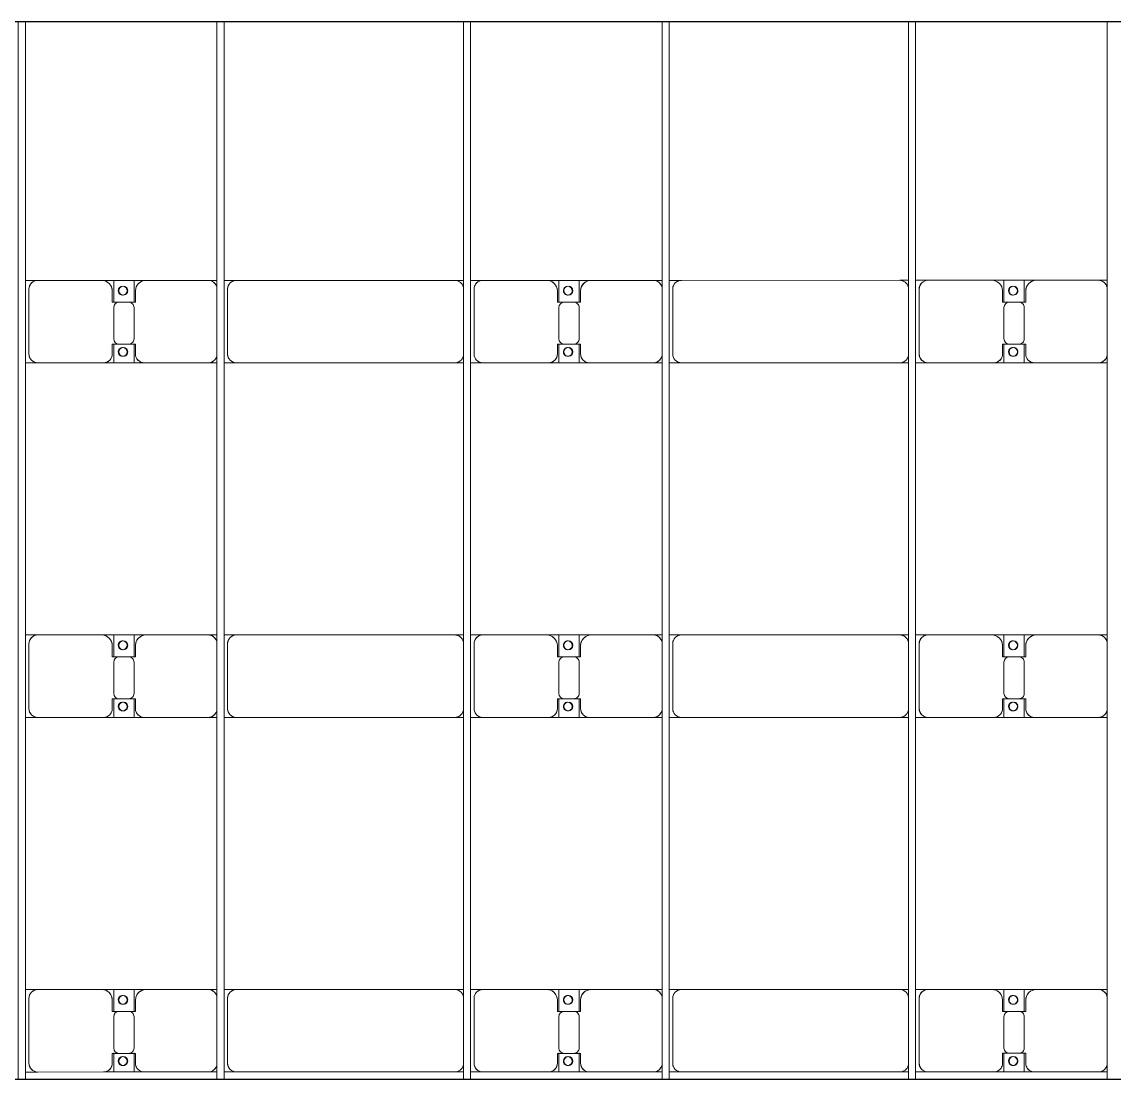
# Model space of a CAD drawing. Header units: millimetres. Extents: x -248177 to 167033, y 156986 to 268923.
# Drawn here: x -217673 to -211514, y 228459 to 234420 of the extents above; entities that cross this region are included whole.
import ezdxf

# ---------------------------------------------------------------- set-up
doc = ezdxf.new("R2010")
doc.units = ezdxf.units.MM
for name, color, linetype, lineweight in [('A-DETL-MBND', 5, 'Continuous', 9), ('A-GENM', 13, 'Continuous', 9), ('S-BEAM', 12, 'Continuous', 9)]:
    doc.layers.add(name, color=color, linetype=linetype, lineweight=lineweight)

# ---------------------------------------------------------------- blocks, each defined once
blk = doc.blocks.new('Dai phao do pin - DẢI PHAO ĐỠ PIN-V34-BỐ TRÍ KHUNG KẾT CẤU BÈ PIN 02')
at = {"layer": 'A-DETL-MBND', "color": 8}
for p, q in [((20779.7, 241.6), (20849.7, 241.6)), ((20779.7, 241.6), (20849.7, 241.6)), ((20799.7, 191.6), (20799.7, -173.4)), ((21209.7, 241.6), (20849.7, 241.6)), ((21209.7, 241.6), (21392.2, 241.6)), ((21392.2, 241.6), (21209.7, 241.6)), ((21277.8, 241.6), (21460.3, 241.6)), ((21277.8, 116.2), (21277.8, 241.6)), ((21460.3, 241.6), (21277.8, 241.6)), ((21392.2, 241.6), (21392.2, 116.2)), ((21810.3, 241.6), (21460.3, 241.6)), ((21810.3, 241.6), (21859.7, 241.6)), ((21810.3, 241.6), (21859.7, 241.6)), ((21899.7, 241.6), (21969.7, 241.6)), ((21899.7, 241.6), (21969.7, 241.6)), ((21919.7, 191.6), (21919.7, -173.4)), ((23200.3, 241.6), (21969.7, 241.6)), ((23200.3, 241.6), (23249.7, 241.6)), ((23200.3, 241.6), (23249.7, 241.6)), ((23289.7, 241.6), (23359.7, 241.6)), ((23289.7, 241.6), (23359.7, 241.6)), ((23309.7, 191.6), (23309.7, -173.4)), ((23719.7, 241.6), (23359.7, 241.6)), ((23719.7, 241.6), (23902.2, 241.6)), ((23902.2, 241.6), (23719.7, 241.6)), ((23787.8, 241.6), (23970.3, 241.6)), ((23787.8, 116.2), (23787.8, 241.6)), ((23970.3, 241.6), (23787.8, 241.6)), ((23902.2, 241.6), (23902.2, 116.2)), ((24320.3, 241.6), (23970.3, 241.6)), ((24320.3, 241.6), (24369.7, 241.6)), ((24320.3, 241.6), (24369.7, 241.6)), ((24409.7, 241.6), (24479.7, 241.6)), ((24409.7, 241.6), (24479.7, 241.6)), ((24429.7, 191.6), (24429.7, -173.4)), ((25710.3, 241.6), (24479.7, 241.6)), ((25710.3, 241.6), (25759.7, 241.6)), ((25710.3, 241.6), (25759.7, 241.6)), ((25799.7, 241.6), (25869.7, 241.6)), ((25799.7, 241.6), (25869.7, 241.6)), ((25819.7, 191.6), (25819.7, -173.4)), ((26229.7, 241.6), (25869.7, 241.6)), ((26229.7, 241.6), (26412.2, 241.6)), ((26412.2, 241.6), (26229.7, 241.6)), ((26297.8, 241.6), (26480.3, 241.6)), ((26297.8, 116.2), (26297.8, 241.6)), ((26480.3, 241.6), (26297.8, 241.6)), ((26412.2, 241.6), (26412.2, 116.2)), ((26830.3, 241.6), (26480.3, 241.6)), ((26830.3, 241.6), (26879.7, 241.6)), ((26830.3, 241.6), (26879.7, 241.6)), ((21269.7, 118.2), (21269.7, 181.6)), ((21400.3, 181.6), (21400.3, 118.2)), ((23779.7, 118.2), (23779.7, 181.6)), ((23910.3, 181.6), (23910.3, 118.2)), ((26289.7, 118.2), (26289.7, 181.6)), ((26420.3, 181.6), (26420.3, 118.2)), ((21362.2, 118.2), (21269.7, 118.2)), ((21277.8, 88.2), (21277.8, -88.2)), ((21400.3, 118.2), (21307.8, 118.2)), ((21392.2, -88.2), (21392.2, 88.2)), ((23872.2, 118.2), (23779.7, 118.2)), ((23787.8, 88.2), (23787.8, -88.2)), ((23910.3, 118.2), (23817.8, 118.2)), ((23902.2, -88.2), (23902.2, 88.2)), ((26382.2, 118.2), (26289.7, 118.2)), ((26297.8, 88.2), (26297.8, -88.2)), ((26420.3, 118.2), (26327.8, 118.2)), ((26412.2, -88.2), (26412.2, 88.2)), ((21269.7, -173.4), (21269.7, -118.2)), ((21269.7, -118.2), (21362.2, -118.2)), ((21277.8, -223.4), (21277.8, -116.2)), ((21307.8, -118.2), (21400.3, -118.2)), ((21392.2, -116.2), (21392.2, -223.4)), ((21400.3, -118.2), (21400.3, -173.4)), ((23779.7, -173.4), (23779.7, -118.2)), ((23779.7, -118.2), (23872.2, -118.2)), ((23787.8, -223.4), (23787.8, -116.2)), ((23817.8, -118.2), (23910.3, -118.2)), ((23902.2, -116.2), (23902.2, -223.4)), ((23910.3, -118.2), (23910.3, -173.4)), ((26289.7, -173.4), (26289.7, -118.2)), ((26289.7, -118.2), (26382.2, -118.2)), ((26297.8, -223.4), (26297.8, -116.2)), ((26327.8, -118.2), (26420.3, -118.2)), ((26412.2, -116.2), (26412.2, -223.4)), ((26420.3, -118.2), (26420.3, -173.4)), ((20849.7, -223.4), (20779.7, -223.4)), ((20849.7, -223.4), (20779.7, -223.4)), ((20849.7, -223.4), (21219.7, -223.4)), ((21392.2, -223.4), (21219.7, -223.4)), ((21219.7, -223.4), (21392.2, -223.4)), ((21450.3, -223.4), (21277.8, -223.4)), ((21277.8, -223.4), (21450.3, -223.4)), ((21450.3, -223.4), (21810.3, -223.4)), ((21859.7, -223.4), (21810.3, -223.4)), ((21859.7, -223.4), (21810.3, -223.4)), ((21969.7, -223.4), (21899.7, -223.4)), ((21969.7, -223.4), (21899.7, -223.4)), ((21969.7, -223.4), (23200.3, -223.4)), ((23249.7, -223.4), (23200.3, -223.4)), ((23249.7, -223.4), (23200.3, -223.4)), ((23359.7, -223.4), (23289.7, -223.4)), ((23359.7, -223.4), (23289.7, -223.4)), ((23359.7, -223.4), (23729.7, -223.4)), ((23902.2, -223.4), (23729.7, -223.4)), ((23729.7, -223.4), (23902.2, -223.4)), ((23960.3, -223.4), (23787.8, -223.4)), ((23787.8, -223.4), (23960.3, -223.4)), ((23960.3, -223.4), (24320.3, -223.4)), ((24369.7, -223.4), (24320.3, -223.4)), ((24369.7, -223.4), (24320.3, -223.4)), ((24479.7, -223.4), (24409.7, -223.4)), ((24479.7, -223.4), (24409.7, -223.4)), ((24479.7, -223.4), (25710.3, -223.4)), ((25759.7, -223.4), (25710.3, -223.4)), ((25759.7, -223.4), (25710.3, -223.4)), ((25869.7, -223.4), (25799.7, -223.4)), ((25869.7, -223.4), (25799.7, -223.4)), ((25869.7, -223.4), (26239.7, -223.4)), ((26412.2, -223.4), (26239.7, -223.4)), ((26239.7, -223.4), (26412.2, -223.4)), ((26470.3, -223.4), (26297.8, -223.4)), ((26297.8, -223.4), (26470.3, -223.4)), ((26470.3, -223.4), (26830.3, -223.4)), ((26879.7, -223.4), (26830.3, -223.4)), ((26879.7, -223.4), (26830.3, -223.4))]:
    blk.add_line(p, q, dxfattribs=at)
for centre, radius, start, end in [((20849.7, 191.6), 50, 90, 180), ((20849.7, 191.6), 50, 105, 180), ((21209.7, 181.6), 60, 0, 90), ((21209.7, 181.6), 60, 0, 60), ((21328.6, 183.2), 25, 360, 180), ((21328.6, 183.2), 25, 360, 165), ((21331.4, 183.2), 25, 0, 180), ((21331.4, 183.2), 25, 90, 180), ((21331.4, 183.2), 25, 15, 75), ((21460.3, 181.6), 60, 90, 180), ((21460.3, 181.6), 60, 120, 180), ((21810.3, 191.6), 50, 15, 90), ((21810.3, 191.6), 50, 15, 75), ((21969.7, 191.6), 50, 90, 180), ((21969.7, 191.6), 50, 150, 180), ((21969.7, 191.6), 50, 105, 135), ((23200.3, 191.6), 50, 15, 90), ((23200.3, 191.6), 50, 60, 90), ((23200.3, 191.6), 50, 15, 30), ((23359.7, 191.6), 50, 90, 180), ((23359.7, 191.6), 50, 105, 180), ((23719.7, 181.6), 60, 360, 90), ((23719.7, 181.6), 60, 360, 60), ((23838.6, 183.2), 25, 0, 180), ((23838.6, 183.2), 25, 0, 165), ((23841.4, 183.2), 25, 360, 180), ((23841.4, 183.2), 25, 90, 180), ((23841.4, 183.2), 25, 15, 75), ((23970.3, 181.6), 60, 90, 180), ((23970.3, 181.6), 60, 120, 180), ((24320.3, 191.6), 50, 15, 90), ((24320.3, 191.6), 50, 15, 75), ((24479.7, 191.6), 50, 90, 180), ((24479.7, 191.6), 50, 150, 180), ((24479.7, 191.6), 50, 105, 135), ((25710.3, 191.6), 50, 15, 90), ((25710.3, 191.6), 50, 60, 90), ((25710.3, 191.6), 50, 15, 30), ((25869.7, 191.6), 50, 90, 180), ((25869.7, 191.6), 50, 105, 180), ((26229.7, 181.6), 60, 360, 90), ((26229.7, 181.6), 60, 360, 60), ((26348.6, 183.2), 25, 0, 180), ((26348.6, 183.2), 25, 0, 165), ((26351.4, 183.2), 25, 360, 180), ((26351.4, 183.2), 25, 90, 180), ((26351.4, 183.2), 25, 15, 75), ((26480.3, 181.6), 60, 90, 180), ((26480.3, 181.6), 60, 120, 180), ((26830.3, 191.6), 50, 15, 90), ((26830.3, 191.6), 50, 15, 75), ((21328.6, 183.2), 25, 180, 0), ((21331.4, 183.2), 25, 180, 0), ((21331.4, 183.2), 25, 180, 300), ((21328.6, 183.2), 25, 210, 0), ((21331.4, 183.2), 25, 330, 345), ((23838.6, 183.2), 25, 180, 0), ((23841.4, 183.2), 25, 180, 360), ((23841.4, 183.2), 25, 180, 300), ((23838.6, 183.2), 25, 210, 0), ((23841.4, 183.2), 25, 330, 345), ((26348.6, 183.2), 25, 180, 0), ((26351.4, 183.2), 25, 180, 0), ((26351.4, 183.2), 25, 180, 300), ((26348.6, 183.2), 25, 210, 0), ((26351.4, 183.2), 25, 330, 345), ((21307.8, 88.2), 30, 90, 180), ((21362.2, 88.2), 30, 0, 90), ((23817.8, 88.2), 30, 90, 180), ((23872.2, 88.2), 30, 0, 90), ((26327.8, 88.2), 30, 90, 180), ((26382.2, 88.2), 30, 0, 90), ((21307.8, -88.2), 30, 180, 270), ((21362.2, -88.2), 30, 270, 0), ((23817.8, -88.2), 30, 180, 270), ((23872.2, -88.2), 30, 270, 0), ((26327.8, -88.2), 30, 180, 270), ((26382.2, -88.2), 30, 270, 0), ((20849.7, -173.4), 50, 180, 270), ((20849.7, -173.4), 50, 180, 255), ((21219.7, -173.4), 50, 270, 360), ((21219.7, -173.4), 50, 285, 0), ((21328.6, -161.8), 25, 360, 180), ((21328.6, -161.8), 25, 180, 0), ((21328.6, -161.8), 25, 105, 165), ((21328.6, -161.8), 25, 195, 0), ((21331.4, -161.8), 25, 360, 180), ((21331.4, -161.8), 25, 105, 180), ((21331.4, -161.8), 25, 180, 0), ((21331.4, -161.8), 25, 180, 270), ((21328.6, -161.8), 25, 0, 75), ((21331.4, -161.8), 25, 15, 75), ((21331.4, -161.8), 25, 285, 345), ((21450.3, -173.4), 50, 180, 270), ((21450.3, -173.4), 50, 180, 255), ((21969.7, -173.4), 50, 180, 270), ((21969.7, -173.4), 50, 180, 210), ((23359.7, -173.4), 50, 180, 270), ((23359.7, -173.4), 50, 180, 255), ((23729.7, -173.4), 50, 270, 360), ((23729.7, -173.4), 50, 285, 360), ((23838.6, -161.8), 25, 360, 180), ((23838.6, -161.8), 25, 180, 0), ((23838.6, -161.8), 25, 105, 165), ((23838.6, -161.8), 25, 195, 0), ((23841.4, -161.8), 25, 360, 180), ((23841.4, -161.8), 25, 105, 180), ((23841.4, -161.8), 25, 180, 360), ((23841.4, -161.8), 25, 180, 270), ((23838.6, -161.8), 25, 360, 75), ((23841.4, -161.8), 25, 15, 75), ((23841.4, -161.8), 25, 285, 345), ((23960.3, -173.4), 50, 180, 270), ((23960.3, -173.4), 50, 180, 255), ((24479.7, -173.4), 50, 180, 270), ((24479.7, -173.4), 50, 180, 210), ((25869.7, -173.4), 50, 180, 270), ((25869.7, -173.4), 50, 180, 255), ((26239.7, -173.4), 50, 270, 0), ((26239.7, -173.4), 50, 285, 360), ((26348.6, -161.8), 25, 360, 180), ((26348.6, -161.8), 25, 180, 0), ((26348.6, -161.8), 25, 105, 165), ((26348.6, -161.8), 25, 195, 360), ((26351.4, -161.8), 25, 360, 180), ((26351.4, -161.8), 25, 105, 180), ((26351.4, -161.8), 25, 180, 360), ((26351.4, -161.8), 25, 180, 270), ((26348.6, -161.8), 25, 360, 75), ((26351.4, -161.8), 25, 15, 75), ((26351.4, -161.8), 25, 285, 345), ((26470.3, -173.4), 50, 180, 270), ((26470.3, -173.4), 50, 180, 255), ((21810.3, -173.4), 50, 270, 345), ((21810.3, -173.4), 50, 285, 345), ((21969.7, -173.4), 50, 240, 270), ((23200.3, -173.4), 50, 270, 345), ((23200.3, -173.4), 50, 285, 300), ((23200.3, -173.4), 50, 330, 345), ((24320.3, -173.4), 50, 270, 345), ((24320.3, -173.4), 50, 285, 345), ((24479.7, -173.4), 50, 240, 270), ((25710.3, -173.4), 50, 270, 345), ((25710.3, -173.4), 50, 285, 300), ((25710.3, -173.4), 50, 330, 345), ((26830.3, -173.4), 50, 270, 345), ((26830.3, -173.4), 50, 285, 345)]:
    blk.add_arc(centre, radius, start, end, dxfattribs=at)
blk = doc.blocks.new('Dai phao do pin - DẢI PHAO ĐỠ PIN-V35-BỐ TRÍ KHUNG KẾT CẤU BÈ PIN 02')
at = {"layer": 'A-DETL-MBND', "color": 8}
for p, q in [((20779.7, 241.6), (20849.7, 241.6)), ((20779.7, 241.6), (20849.7, 241.6)), ((20799.7, 191.6), (20799.7, -173.4)), ((21209.7, 241.6), (20849.7, 241.6)), ((21209.7, 241.6), (21392.2, 241.6)), ((21392.2, 241.6), (21209.7, 241.6)), ((21277.8, 241.6), (21460.3, 241.6)), ((21277.8, 116.2), (21277.8, 241.6)), ((21460.3, 241.6), (21277.8, 241.6)), ((21392.2, 241.6), (21392.2, 116.2)), ((21810.3, 241.6), (21460.3, 241.6)), ((21810.3, 241.6), (21859.7, 241.6)), ((21810.3, 241.6), (21859.7, 241.6)), ((21899.7, 241.6), (21969.7, 241.6)), ((21899.7, 241.6), (21969.7, 241.6)), ((21919.7, 191.6), (21919.7, -173.4)), ((23200.3, 241.6), (21969.7, 241.6)), ((23200.3, 241.6), (23249.7, 241.6)), ((23200.3, 241.6), (23249.7, 241.6)), ((23289.7, 241.6), (23359.7, 241.6)), ((23289.7, 241.6), (23359.7, 241.6)), ((23309.7, 191.6), (23309.7, -173.4)), ((23719.7, 241.6), (23359.7, 241.6)), ((23719.7, 241.6), (23902.2, 241.6)), ((23902.2, 241.6), (23719.7, 241.6)), ((23787.8, 241.6), (23970.3, 241.6)), ((23787.8, 116.2), (23787.8, 241.6)), ((23970.3, 241.6), (23787.8, 241.6)), ((23902.2, 241.6), (23902.2, 116.2)), ((24320.3, 241.6), (23970.3, 241.6)), ((24320.3, 241.6), (24369.7, 241.6)), ((24320.3, 241.6), (24369.7, 241.6)), ((24409.7, 241.6), (24479.7, 241.6)), ((24409.7, 241.6), (24479.7, 241.6)), ((24429.7, 191.6), (24429.7, -173.4)), ((25710.3, 241.6), (24479.7, 241.6)), ((25710.3, 241.6), (25759.7, 241.6)), ((25710.3, 241.6), (25759.7, 241.6)), ((25799.7, 241.6), (25869.7, 241.6)), ((25799.7, 241.6), (25869.7, 241.6)), ((25819.7, 191.6), (25819.7, -173.4)), ((26229.7, 241.6), (25869.7, 241.6)), ((26229.7, 241.6), (26412.2, 241.6)), ((26412.2, 241.6), (26229.7, 241.6)), ((26297.8, 241.6), (26480.3, 241.6)), ((26297.8, 116.2), (26297.8, 241.6)), ((26480.3, 241.6), (26297.8, 241.6)), ((26412.2, 241.6), (26412.2, 116.2)), ((26830.3, 241.6), (26480.3, 241.6)), ((26830.3, 241.6), (26879.7, 241.6)), ((26830.3, 241.6), (26879.7, 241.6)), ((21269.7, 118.2), (21269.7, 181.6)), ((21400.3, 181.6), (21400.3, 118.2)), ((23779.7, 118.2), (23779.7, 181.6)), ((23910.3, 181.6), (23910.3, 118.2)), ((26289.7, 118.2), (26289.7, 181.6)), ((26420.3, 181.6), (26420.3, 118.2)), ((21362.2, 118.2), (21269.7, 118.2)), ((21277.8, 88.2), (21277.8, -88.2)), ((21400.3, 118.2), (21307.8, 118.2)), ((21392.2, -88.2), (21392.2, 88.2)), ((23872.2, 118.2), (23779.7, 118.2)), ((23787.8, 88.2), (23787.8, -88.2)), ((23910.3, 118.2), (23817.8, 118.2)), ((23902.2, -88.2), (23902.2, 88.2)), ((26382.2, 118.2), (26289.7, 118.2)), ((26297.8, 88.2), (26297.8, -88.2)), ((26420.3, 118.2), (26327.8, 118.2)), ((26412.2, -88.2), (26412.2, 88.2)), ((21269.7, -173.4), (21269.7, -118.2)), ((21269.7, -118.2), (21362.2, -118.2)), ((21277.8, -223.4), (21277.8, -116.2)), ((21307.8, -118.2), (21400.3, -118.2)), ((21392.2, -116.2), (21392.2, -223.4)), ((21400.3, -118.2), (21400.3, -173.4)), ((23779.7, -173.4), (23779.7, -118.2)), ((23779.7, -118.2), (23872.2, -118.2)), ((23787.8, -223.4), (23787.8, -116.2)), ((23817.8, -118.2), (23910.3, -118.2)), ((23902.2, -116.2), (23902.2, -223.4)), ((23910.3, -118.2), (23910.3, -173.4)), ((26289.7, -173.4), (26289.7, -118.2)), ((26289.7, -118.2), (26382.2, -118.2)), ((26297.8, -223.4), (26297.8, -116.2)), ((26327.8, -118.2), (26420.3, -118.2)), ((26412.2, -116.2), (26412.2, -223.4)), ((26420.3, -118.2), (26420.3, -173.4)), ((20849.7, -223.4), (20779.7, -223.4)), ((20849.7, -223.4), (20779.7, -223.4)), ((20849.7, -223.4), (21219.7, -223.4)), ((21392.2, -223.4), (21219.7, -223.4)), ((21219.7, -223.4), (21392.2, -223.4)), ((21450.3, -223.4), (21277.8, -223.4)), ((21277.8, -223.4), (21450.3, -223.4)), ((21450.3, -223.4), (21810.3, -223.4)), ((21859.7, -223.4), (21810.3, -223.4)), ((21859.7, -223.4), (21810.3, -223.4)), ((21969.7, -223.4), (21899.7, -223.4)), ((21969.7, -223.4), (21899.7, -223.4)), ((21969.7, -223.4), (23200.3, -223.4)), ((23249.7, -223.4), (23200.3, -223.4)), ((23249.7, -223.4), (23200.3, -223.4)), ((23359.7, -223.4), (23289.7, -223.4)), ((23359.7, -223.4), (23289.7, -223.4)), ((23359.7, -223.4), (23729.7, -223.4)), ((23902.2, -223.4), (23729.7, -223.4)), ((23729.7, -223.4), (23902.2, -223.4)), ((23960.3, -223.4), (23787.8, -223.4)), ((23787.8, -223.4), (23960.3, -223.4)), ((23960.3, -223.4), (24320.3, -223.4)), ((24369.7, -223.4), (24320.3, -223.4)), ((24369.7, -223.4), (24320.3, -223.4)), ((24479.7, -223.4), (24409.7, -223.4)), ((24479.7, -223.4), (24409.7, -223.4)), ((24479.7, -223.4), (25710.3, -223.4)), ((25759.7, -223.4), (25710.3, -223.4)), ((25759.7, -223.4), (25710.3, -223.4)), ((25869.7, -223.4), (25799.7, -223.4)), ((25869.7, -223.4), (25799.7, -223.4)), ((25869.7, -223.4), (26239.7, -223.4)), ((26412.2, -223.4), (26239.7, -223.4)), ((26239.7, -223.4), (26412.2, -223.4)), ((26470.3, -223.4), (26297.8, -223.4)), ((26297.8, -223.4), (26470.3, -223.4)), ((26470.3, -223.4), (26830.3, -223.4)), ((26879.7, -223.4), (26830.3, -223.4)), ((26879.7, -223.4), (26830.3, -223.4))]:
    blk.add_line(p, q, dxfattribs=at)
for centre, radius, start, end in [((20849.7, 191.6), 50, 90, 180), ((20849.7, 191.6), 50, 105, 180), ((21209.7, 181.6), 60, 0, 90), ((21209.7, 181.6), 60, 1.59379, 60), ((21328.6, 183.2), 25, 360, 180), ((21328.6, 183.2), 25, 0.11907, 165), ((21331.4, 183.2), 25, 0, 180), ((21331.4, 183.2), 25, 90, 179.87948), ((21331.4, 183.2), 25, 15, 75), ((21460.3, 181.6), 60, 90, 180), ((21460.3, 181.6), 60, 120, 178.40788), ((21810.3, 191.6), 50, 15, 90), ((21810.3, 191.6), 50, 15, 75), ((21969.7, 191.6), 50, 90, 180), ((21969.7, 191.6), 50, 150, 180), ((21969.7, 191.6), 50, 105, 135), ((23200.3, 191.6), 50, 15, 90), ((23200.3, 191.6), 50, 60, 90), ((23200.3, 191.6), 50, 15, 30), ((23359.7, 191.6), 50, 90, 180), ((23359.7, 191.6), 50, 105, 180), ((23719.7, 181.6), 60, 360, 90), ((23719.7, 181.6), 60, 1.56169, 60), ((23838.6, 183.2), 25, 0.04203, 179.95643), ((23838.6, 183.2), 25, 0.04203, 165), ((23841.4, 183.2), 25, 0.04195, 179.95652), ((23841.4, 183.2), 25, 90, 179.95652), ((23841.4, 183.2), 25, 15, 75), ((23970.3, 181.6), 60, 90, 180), ((23970.3, 181.6), 60, 120, 178.43998), ((24320.3, 191.6), 50, 15, 90), ((24320.3, 191.6), 50, 15, 75), ((24479.7, 191.6), 50, 90, 180), ((24479.7, 191.6), 50, 150, 180), ((24479.7, 191.6), 50, 105, 135), ((25710.3, 191.6), 50, 15, 90), ((25710.3, 191.6), 50, 60, 90), ((25710.3, 191.6), 50, 15, 30), ((25869.7, 191.6), 50, 90, 180), ((25869.7, 191.6), 50, 105, 180), ((26229.7, 181.6), 60, 360, 90), ((26229.7, 181.6), 60, 1.52959, 60), ((26348.6, 183.2), 25, 0, 180), ((26348.6, 183.2), 25, 0, 165), ((26351.4, 183.2), 25, 360, 180), ((26351.4, 183.2), 25, 90, 180), ((26351.4, 183.2), 25, 15, 75), ((26480.3, 181.6), 60, 90, 180), ((26480.3, 181.6), 60, 120, 178.47208), ((26830.3, 191.6), 50, 15, 90), ((26830.3, 191.6), 50, 15, 75), ((21328.6, 183.2), 25, 180, 0), ((21331.4, 183.2), 25, 180, 0), ((21331.4, 183.2), 25, 180, 300), ((21328.6, 183.2), 25, 210, 0), ((21331.4, 183.2), 25, 330, 345), ((23838.6, 183.2), 25, 180, 0), ((23841.4, 183.2), 25, 180, 360), ((23841.4, 183.2), 25, 180, 300), ((23838.6, 183.2), 25, 210, 0), ((23841.4, 183.2), 25, 330, 345), ((26348.6, 183.2), 25, 180.03348, 359.96499), ((26351.4, 183.2), 25, 180.03356, 359.9649), ((26351.4, 183.2), 25, 180.03356, 300), ((26348.6, 183.2), 25, 210, 359.96499), ((26351.4, 183.2), 25, 330, 345), ((21307.8, 88.2), 30, 90, 180), ((21362.2, 88.2), 30, 0, 90), ((23817.8, 88.2), 30, 90, 180), ((23872.2, 88.2), 30, 0, 90), ((26327.8, 88.2), 30, 90, 180), ((26382.2, 88.2), 30, 0, 90), ((21307.8, -88.2), 30, 180, 270), ((21362.2, -88.2), 30, 270, 0), ((23817.8, -88.2), 30, 180, 270), ((23872.2, -88.2), 30, 270, 0), ((26327.8, -88.2), 30, 180, 270), ((26382.2, -88.2), 30, 270, 0), ((20849.7, -173.4), 50, 180, 270), ((20849.7, -173.4), 50, 180, 255), ((21219.7, -173.4), 50, 270, 360), ((21219.7, -173.4), 50, 285, 0), ((21328.6, -161.8), 25, 360, 180), ((21328.6, -161.8), 25, 180, 0), ((21328.6, -161.8), 25, 105, 165), ((21328.6, -161.8), 25, 195, 0), ((21331.4, -161.8), 25, 360, 180), ((21331.4, -161.8), 25, 105, 180), ((21331.4, -161.8), 25, 180, 0), ((21331.4, -161.8), 25, 180, 270), ((21328.6, -161.8), 25, 0, 75), ((21331.4, -161.8), 25, 15, 75), ((21331.4, -161.8), 25, 285, 345), ((21450.3, -173.4), 50, 180, 270), ((21450.3, -173.4), 50, 180, 255), ((21969.7, -173.4), 50, 180, 270), ((21969.7, -173.4), 50, 180, 210), ((23359.7, -173.4), 50, 180, 270), ((23359.7, -173.4), 50, 180, 255), ((23729.7, -173.4), 50, 270, 360), ((23729.7, -173.4), 50, 285, 360), ((23838.6, -161.8), 25, 360, 180), ((23838.6, -161.8), 25, 180, 0), ((23838.6, -161.8), 25, 105, 165), ((23838.6, -161.8), 25, 195, 0), ((23841.4, -161.8), 25, 360, 180), ((23841.4, -161.8), 25, 105, 180), ((23841.4, -161.8), 25, 180, 360), ((23841.4, -161.8), 25, 180, 270), ((23838.6, -161.8), 25, 360, 75), ((23841.4, -161.8), 25, 15, 75), ((23841.4, -161.8), 25, 285, 345), ((23960.3, -173.4), 50, 180, 270), ((23960.3, -173.4), 50, 180, 255), ((24479.7, -173.4), 50, 180, 270), ((24479.7, -173.4), 50, 180, 210), ((25869.7, -173.4), 50, 180, 270), ((25869.7, -173.4), 50, 180, 255), ((26239.7, -173.4), 50, 270, 0), ((26239.7, -173.4), 50, 285, 360), ((26348.6, -161.8), 25, 360, 180), ((26348.6, -161.8), 25, 180, 0), ((26348.6, -161.8), 25, 105, 165), ((26348.6, -161.8), 25, 195, 360), ((26351.4, -161.8), 25, 360, 180), ((26351.4, -161.8), 25, 105, 180), ((26351.4, -161.8), 25, 180, 360), ((26351.4, -161.8), 25, 180, 270), ((26348.6, -161.8), 25, 360, 75), ((26351.4, -161.8), 25, 15, 75), ((26351.4, -161.8), 25, 285, 345), ((26470.3, -173.4), 50, 180, 270), ((26470.3, -173.4), 50, 180, 255), ((21810.3, -173.4), 50, 270, 345), ((21810.3, -173.4), 50, 285, 345), ((21969.7, -173.4), 50, 240, 270), ((23200.3, -173.4), 50, 270, 345), ((23200.3, -173.4), 50, 285, 300), ((23200.3, -173.4), 50, 330, 345), ((24320.3, -173.4), 50, 270, 345), ((24320.3, -173.4), 50, 285, 345), ((24479.7, -173.4), 50, 240, 270), ((25710.3, -173.4), 50, 270, 345), ((25710.3, -173.4), 50, 285, 300), ((25710.3, -173.4), 50, 330, 345), ((26830.3, -173.4), 50, 270, 345), ((26830.3, -173.4), 50, 285, 345)]:
    blk.add_arc(centre, radius, start, end, dxfattribs=at)
blk = doc.blocks.new('Dai phao do pin - DẢI PHAO ĐỠ PIN-V36-BỐ TRÍ KHUNG KẾT CẤU BÈ PIN 02')
at = {"layer": 'A-DETL-MBND', "color": 8}
for p, q in [((20779.7, 241.6), (20849.7, 241.6)), ((20779.7, 241.6), (20849.7, 241.6)), ((20799.7, 191.6), (20799.7, -173.4)), ((21209.7, 241.6), (20849.7, 241.6)), ((21209.7, 241.6), (21392.2, 241.6)), ((21392.2, 241.6), (21209.7, 241.6)), ((21277.8, 241.6), (21460.3, 241.6)), ((21277.8, 116.2), (21277.8, 241.6)), ((21460.3, 241.6), (21277.8, 241.6)), ((21392.2, 241.6), (21392.2, 116.2)), ((21810.3, 241.6), (21460.3, 241.6)), ((21810.3, 241.6), (21859.7, 241.6)), ((21810.3, 241.6), (21859.7, 241.6)), ((21899.7, 241.6), (21969.7, 241.6)), ((21899.7, 241.6), (21969.7, 241.6)), ((21919.7, 191.6), (21919.7, -173.4)), ((23200.3, 241.6), (21969.7, 241.6)), ((23200.3, 241.6), (23249.7, 241.6)), ((23200.3, 241.6), (23249.7, 241.6)), ((23289.7, 241.6), (23359.7, 241.6)), ((23289.7, 241.6), (23359.7, 241.6)), ((23309.7, 191.6), (23309.7, -173.4)), ((23719.7, 241.6), (23359.7, 241.6)), ((23719.7, 241.6), (23902.2, 241.6)), ((23902.2, 241.6), (23719.7, 241.6)), ((23787.8, 241.6), (23970.3, 241.6)), ((23787.8, 116.2), (23787.8, 241.6)), ((23970.3, 241.6), (23787.8, 241.6)), ((23902.2, 241.6), (23902.2, 116.2)), ((24320.3, 241.6), (23970.3, 241.6)), ((24320.3, 241.6), (24369.7, 241.6)), ((24320.3, 241.6), (24369.7, 241.6)), ((24409.7, 241.6), (24479.7, 241.6)), ((24409.7, 241.6), (24479.7, 241.6)), ((24429.7, 191.6), (24429.7, -173.4)), ((25710.3, 241.6), (24479.7, 241.6)), ((25710.3, 241.6), (25759.7, 241.6)), ((25710.3, 241.6), (25759.7, 241.6)), ((25799.7, 241.6), (25869.7, 241.6)), ((25799.7, 241.6), (25869.7, 241.6)), ((25819.7, 191.6), (25819.7, -173.4)), ((26229.7, 241.6), (25869.7, 241.6)), ((26229.7, 241.6), (26412.2, 241.6)), ((26412.2, 241.6), (26229.7, 241.6)), ((26297.8, 241.6), (26480.3, 241.6)), ((26297.8, 116.2), (26297.8, 241.6)), ((26480.3, 241.6), (26297.8, 241.6)), ((26412.2, 241.6), (26412.2, 116.2)), ((26830.3, 241.6), (26480.3, 241.6)), ((26830.3, 241.6), (26879.7, 241.6)), ((26830.3, 241.6), (26879.7, 241.6)), ((21269.7, 118.2), (21269.7, 181.6)), ((21400.3, 181.6), (21400.3, 118.2)), ((23779.7, 118.2), (23779.7, 181.6)), ((23910.3, 181.6), (23910.3, 118.2)), ((26289.7, 118.2), (26289.7, 181.6)), ((26420.3, 181.6), (26420.3, 118.2)), ((21362.2, 118.2), (21269.7, 118.2)), ((21277.8, 88.2), (21277.8, -88.2)), ((21400.3, 118.2), (21307.8, 118.2)), ((21392.2, -88.2), (21392.2, 88.2)), ((23872.2, 118.2), (23779.7, 118.2)), ((23787.8, 88.2), (23787.8, -88.2)), ((23910.3, 118.2), (23817.8, 118.2)), ((23902.2, -88.2), (23902.2, 88.2)), ((26382.2, 118.2), (26289.7, 118.2)), ((26297.8, 88.2), (26297.8, -88.2)), ((26420.3, 118.2), (26327.8, 118.2)), ((26412.2, -88.2), (26412.2, 88.2)), ((21269.7, -173.4), (21269.7, -118.2)), ((21269.7, -118.2), (21362.2, -118.2)), ((21277.8, -223.4), (21277.8, -116.2)), ((21307.8, -118.2), (21400.3, -118.2)), ((21392.2, -116.2), (21392.2, -223.4)), ((21400.3, -118.2), (21400.3, -173.4)), ((23779.7, -173.4), (23779.7, -118.2)), ((23779.7, -118.2), (23872.2, -118.2)), ((23787.8, -223.4), (23787.8, -116.2)), ((23817.8, -118.2), (23910.3, -118.2)), ((23902.2, -116.2), (23902.2, -223.4)), ((23910.3, -118.2), (23910.3, -173.4)), ((26289.7, -173.4), (26289.7, -118.2)), ((26289.7, -118.2), (26382.2, -118.2)), ((26297.8, -223.4), (26297.8, -116.2)), ((26327.8, -118.2), (26420.3, -118.2)), ((26412.2, -116.2), (26412.2, -223.4)), ((26420.3, -118.2), (26420.3, -173.4)), ((20849.7, -223.4), (20779.7, -223.4)), ((20849.7, -223.4), (20779.7, -223.4)), ((20849.7, -223.4), (21219.7, -223.4)), ((21392.2, -223.4), (21219.7, -223.4)), ((21219.7, -223.4), (21392.2, -223.4)), ((21450.3, -223.4), (21277.8, -223.4)), ((21277.8, -223.4), (21450.3, -223.4)), ((21450.3, -223.4), (21810.3, -223.4)), ((21859.7, -223.4), (21810.3, -223.4)), ((21859.7, -223.4), (21810.3, -223.4)), ((21969.7, -223.4), (21899.7, -223.4)), ((21969.7, -223.4), (21899.7, -223.4)), ((21969.7, -223.4), (23200.3, -223.4)), ((23249.7, -223.4), (23200.3, -223.4)), ((23249.7, -223.4), (23200.3, -223.4)), ((23359.7, -223.4), (23289.7, -223.4)), ((23359.7, -223.4), (23289.7, -223.4)), ((23359.7, -223.4), (23729.7, -223.4)), ((23902.2, -223.4), (23729.7, -223.4)), ((23729.7, -223.4), (23902.2, -223.4)), ((23960.3, -223.4), (23787.8, -223.4)), ((23787.8, -223.4), (23960.3, -223.4)), ((23960.3, -223.4), (24320.3, -223.4)), ((24369.7, -223.4), (24320.3, -223.4)), ((24369.7, -223.4), (24320.3, -223.4)), ((24479.7, -223.4), (24409.7, -223.4)), ((24479.7, -223.4), (24409.7, -223.4)), ((24479.7, -223.4), (25710.3, -223.4)), ((25759.7, -223.4), (25710.3, -223.4)), ((25759.7, -223.4), (25710.3, -223.4)), ((25869.7, -223.4), (25799.7, -223.4)), ((25869.7, -223.4), (25799.7, -223.4)), ((25869.7, -223.4), (26239.7, -223.4)), ((26412.2, -223.4), (26239.7, -223.4)), ((26239.7, -223.4), (26412.2, -223.4)), ((26470.3, -223.4), (26297.8, -223.4)), ((26297.8, -223.4), (26470.3, -223.4)), ((26470.3, -223.4), (26830.3, -223.4)), ((26879.7, -223.4), (26830.3, -223.4)), ((26879.7, -223.4), (26830.3, -223.4))]:
    blk.add_line(p, q, dxfattribs=at)
for centre, radius, start, end in [((20849.7, 191.6), 50, 90, 180), ((20849.7, 191.6), 50, 105, 180), ((21209.7, 181.6), 60, 0, 90), ((21209.7, 181.6), 60, 0, 60), ((21328.6, 183.2), 25, 360, 180), ((21328.6, 183.2), 25, 360, 165), ((21331.4, 183.2), 25, 0, 180), ((21331.4, 183.2), 25, 90, 180), ((21331.4, 183.2), 25, 15, 75), ((21460.3, 181.6), 60, 90, 180), ((21460.3, 181.6), 60, 120, 180), ((21810.3, 191.6), 50, 15, 90), ((21810.3, 191.6), 50, 15, 75), ((21969.7, 191.6), 50, 90, 180), ((21969.7, 191.6), 50, 150, 180), ((21969.7, 191.6), 50, 105, 135), ((23200.3, 191.6), 50, 15, 90), ((23200.3, 191.6), 50, 60, 90), ((23200.3, 191.6), 50, 15, 30), ((23359.7, 191.6), 50, 90, 180), ((23359.7, 191.6), 50, 105, 180), ((23719.7, 181.6), 60, 360, 90), ((23719.7, 181.6), 60, 360, 60), ((23838.6, 183.2), 25, 0, 180), ((23838.6, 183.2), 25, 0, 165), ((23841.4, 183.2), 25, 360, 180), ((23841.4, 183.2), 25, 90, 180), ((23841.4, 183.2), 25, 15, 75), ((23970.3, 181.6), 60, 90, 180), ((23970.3, 181.6), 60, 120, 180), ((24320.3, 191.6), 50, 15, 90), ((24320.3, 191.6), 50, 15, 75), ((24479.7, 191.6), 50, 90, 180), ((24479.7, 191.6), 50, 150, 180), ((24479.7, 191.6), 50, 105, 135), ((25710.3, 191.6), 50, 15, 90), ((25710.3, 191.6), 50, 60, 90), ((25710.3, 191.6), 50, 15, 30), ((25869.7, 191.6), 50, 90, 180), ((25869.7, 191.6), 50, 105, 180), ((26229.7, 181.6), 60, 360, 90), ((26229.7, 181.6), 60, 360, 60), ((26348.6, 183.2), 25, 0, 180), ((26348.6, 183.2), 25, 0, 165), ((26351.4, 183.2), 25, 360, 180), ((26351.4, 183.2), 25, 90, 180), ((26351.4, 183.2), 25, 15, 75), ((26480.3, 181.6), 60, 90, 180), ((26480.3, 181.6), 60, 120, 180), ((26830.3, 191.6), 50, 15, 90), ((26830.3, 191.6), 50, 15, 75), ((21328.6, 183.2), 25, 180, 0), ((21331.4, 183.2), 25, 180, 0), ((21331.4, 183.2), 25, 180, 300), ((21328.6, 183.2), 25, 210, 0), ((21331.4, 183.2), 25, 330, 345), ((23838.6, 183.2), 25, 180, 0), ((23841.4, 183.2), 25, 180, 360), ((23841.4, 183.2), 25, 180, 300), ((23838.6, 183.2), 25, 210, 0), ((23841.4, 183.2), 25, 330, 345), ((26348.6, 183.2), 25, 180, 0), ((26351.4, 183.2), 25, 180, 0), ((26351.4, 183.2), 25, 180, 300), ((26348.6, 183.2), 25, 210, 0), ((26351.4, 183.2), 25, 330, 345), ((21307.8, 88.2), 30, 90, 180), ((21362.2, 88.2), 30, 0, 90), ((23817.8, 88.2), 30, 90, 180), ((23872.2, 88.2), 30, 0, 90), ((26327.8, 88.2), 30, 90, 180), ((26382.2, 88.2), 30, 0, 90), ((21307.8, -88.2), 30, 180, 270), ((21362.2, -88.2), 30, 270, 0), ((23817.8, -88.2), 30, 180, 270), ((23872.2, -88.2), 30, 270, 0), ((26327.8, -88.2), 30, 180, 270), ((26382.2, -88.2), 30, 270, 0), ((20849.7, -173.4), 50, 180, 270), ((20849.7, -173.4), 50, 180, 255), ((21219.7, -173.4), 50, 270, 360), ((21219.7, -173.4), 50, 285, 0), ((21328.6, -161.8), 25, 360, 180), ((21328.6, -161.8), 25, 180, 0), ((21328.6, -161.8), 25, 105, 165), ((21328.6, -161.8), 25, 195, 0), ((21331.4, -161.8), 25, 360, 180), ((21331.4, -161.8), 25, 105, 180), ((21331.4, -161.8), 25, 180, 0), ((21331.4, -161.8), 25, 180, 270), ((21328.6, -161.8), 25, 0, 75), ((21331.4, -161.8), 25, 15, 75), ((21331.4, -161.8), 25, 285, 345), ((21450.3, -173.4), 50, 180, 270), ((21450.3, -173.4), 50, 180, 255), ((21969.7, -173.4), 50, 180, 270), ((21969.7, -173.4), 50, 180, 210), ((23359.7, -173.4), 50, 180, 270), ((23359.7, -173.4), 50, 180, 255), ((23729.7, -173.4), 50, 270, 360), ((23729.7, -173.4), 50, 285, 360), ((23838.6, -161.8), 25, 360, 180), ((23838.6, -161.8), 25, 180, 0), ((23838.6, -161.8), 25, 105, 165), ((23838.6, -161.8), 25, 195, 0), ((23841.4, -161.8), 25, 360, 180), ((23841.4, -161.8), 25, 105, 180), ((23841.4, -161.8), 25, 180, 360), ((23841.4, -161.8), 25, 180, 270), ((23838.6, -161.8), 25, 360, 75), ((23841.4, -161.8), 25, 15, 75), ((23841.4, -161.8), 25, 285, 345), ((23960.3, -173.4), 50, 180, 270), ((23960.3, -173.4), 50, 180, 255), ((24479.7, -173.4), 50, 180, 270), ((24479.7, -173.4), 50, 180, 210), ((25869.7, -173.4), 50, 180, 270), ((25869.7, -173.4), 50, 180, 255), ((26239.7, -173.4), 50, 270, 0), ((26239.7, -173.4), 50, 285, 360), ((26348.6, -161.8), 25, 360, 180), ((26348.6, -161.8), 25, 180, 0), ((26348.6, -161.8), 25, 105, 165), ((26348.6, -161.8), 25, 195, 360), ((26351.4, -161.8), 25, 360, 180), ((26351.4, -161.8), 25, 105, 180), ((26351.4, -161.8), 25, 180, 360), ((26351.4, -161.8), 25, 180, 270), ((26348.6, -161.8), 25, 360, 75), ((26351.4, -161.8), 25, 15, 75), ((26351.4, -161.8), 25, 285, 345), ((26470.3, -173.4), 50, 180, 270), ((26470.3, -173.4), 50, 180, 255), ((21810.3, -173.4), 50, 270, 345), ((21810.3, -173.4), 50, 285, 345), ((21969.7, -173.4), 50, 240, 270), ((23200.3, -173.4), 50, 270, 345), ((23200.3, -173.4), 50, 285, 300), ((23200.3, -173.4), 50, 330, 345), ((24320.3, -173.4), 50, 270, 345), ((24320.3, -173.4), 50, 285, 345), ((24479.7, -173.4), 50, 240, 270), ((25710.3, -173.4), 50, 270, 345), ((25710.3, -173.4), 50, 285, 300), ((25710.3, -173.4), 50, 330, 345), ((26830.3, -173.4), 50, 270, 345), ((26830.3, -173.4), 50, 285, 345)]:
    blk.add_arc(centre, radius, start, end, dxfattribs=at)
blk = doc.blocks.new('Dầm C52 - Dầm C52-24592-BỐ TRÍ KHUNG KẾT CẤU BÈ PIN 02')
at = {"layer": 'S-BEAM', "color": 1}
for p, q in [((7807.1, 20), (13767.1, 20)), ((13767.1, -20), (7807.1, -20))]:
    blk.add_line(p, q, dxfattribs=at)
blk = doc.blocks.new('Dầm C52 - Dầm C52-V97-BỐ TRÍ KHUNG KẾT CẤU BÈ PIN 02')
at = {"layer": 'S-BEAM', "color": 1}
blk.add_line((7807.1, 20), (13767.1, 20), dxfattribs=at)
blk = doc.blocks.new('Dầm C52 - Hộp 40x60-25240-BỐ TRÍ KHUNG KẾT CẤU BÈ PIN 02')
at = {"layer": 'S-BEAM', "color": 3, "lineweight": 25}
blk.add_line((-146419.4, 20), (146419.4, 20), dxfattribs=at)
blk = doc.blocks.new('Dầm C52 - Hộp 40x60-25238-BỐ TRÍ KHUNG KẾT CẤU BÈ PIN 02')
at = {"layer": 'S-BEAM', "color": 3, "lineweight": 25}
blk.add_line((-79694.5, -20), (-152122.8, -20), dxfattribs=at)
blk = doc.blocks.new('HOBANMONG_BEPIN 2_rvt-1-BỐ TRÍ KHUNG KẾT CẤU BÈ PIN 02')
at = {"layer": 'A-GENM', "lineweight": 9, "rotation": 0.0007586094741477002}
for name, p in [('Dai phao do pin - DẢI PHAO ĐỠ PIN-V36-BỐ TRÍ KHUNG KẾT CẤU BÈ PIN 02', (-238432.8, 232720.8)), ('Dai phao do pin - DẢI PHAO ĐỠ PIN-V35-BỐ TRÍ KHUNG KẾT CẤU BÈ PIN 02', (-238432.8, 230721.6)), ('Dai phao do pin - DẢI PHAO ĐỠ PIN-V34-BỐ TRÍ KHUNG KẾT CẤU BÈ PIN 02', (-238432.8, 228722.5))]:
    blk.add_blockref(name, p, dxfattribs=at)
at = {"layer": 'S-BEAM', "lineweight": 9}
for name, p, rotation in [('Dầm C52 - Dầm C52-24592-BỐ TRÍ KHUNG KẾT CẤU BÈ PIN 02', (-217673, 220652.3), 90.00075860989138), ('Dầm C52 - Dầm C52-24592-BỐ TRÍ KHUNG KẾT CẤU BÈ PIN 02', (-216553, 220652.3), 90.00075860989138), ('Dầm C52 - Dầm C52-24592-BỐ TRÍ KHUNG KẾT CẤU BÈ PIN 02', (-215163, 220652.4), 90.00075860989138), ('Dầm C52 - Dầm C52-24592-BỐ TRÍ KHUNG KẾT CẤU BÈ PIN 02', (-214043, 220652.4), 90.00075860989138), ('Dầm C52 - Dầm C52-24592-BỐ TRÍ KHUNG KẾT CẤU BÈ PIN 02', (-212653, 220652.4), 90.00075860989138), ('Dầm C52 - Dầm C52-V97-BỐ TRÍ KHUNG KẾT CẤU BÈ PIN 02', (-211533, 220652.4), 90.00075860989138), ('Dầm C52 - Hộp 40x60-25238-BỐ TRÍ KHUNG KẾT CẤU BÈ PIN 02', (-89031.6, 234441.1), 0.0007586094741477002), ('Dầm C52 - Hộp 40x60-25240-BỐ TRÍ KHUNG KẾT CẤU BÈ PIN 02', (-94734.9, 228441), 0.0007586094741477002)]:
    blk.add_blockref(name, p, dxfattribs=dict(at, rotation=rotation))

msp = doc.modelspace()

# ---------------------------------------------------------------- block references
at = {"lineweight": 5}
msp.add_blockref('HOBANMONG_BEPIN 2_rvt-1-BỐ TRÍ KHUNG KẾT CẤU BÈ PIN 02', (0, 0), dxfattribs=at)

doc.saveas('drawing.dxf')
